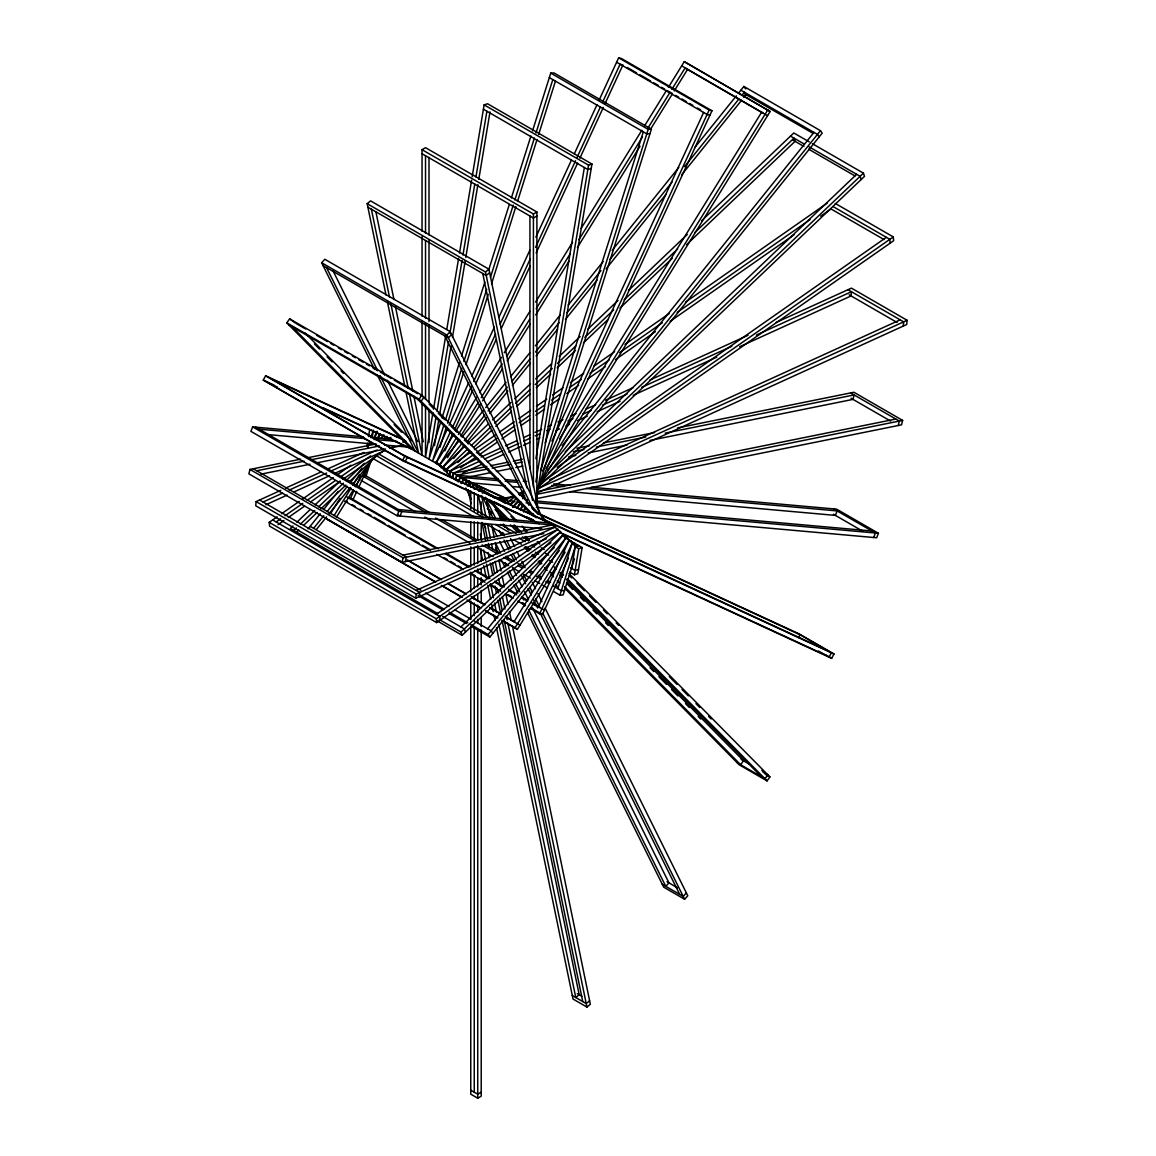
<?xml version="1.0" encoding="UTF-8"?>
<svg xmlns="http://www.w3.org/2000/svg" width="1156" height="1156" viewBox="0 0 1156 1156"><rect width="100%" height="100%" fill="white"/><g stroke="black" fill="none" stroke-linecap="round" stroke-linejoin="round"><path stroke-width="1.5" d="M280.749 490.346L256.112 501.588L255.751 505.793L415.857 598.23L546.383 538.71M415.857 598.23L416.218 594.025L558.146 529.303L554.663 527.295L416.203 590.441M419.325 596.655L419.686 592.45L259.58 500.013M903.284 326.064L903.66 321.859L847.969 289.708M775.878 322.567L851.423 288.133L907.113 320.284L906.752 324.489L536.341 493.395M366.842 446.548L367.406 443.196M368.518 436.506L369.631 429.815M372.275 436.838L373.388 430.148M432.908 412.779L425.524 457.155L425.524 406.609M433.5 409.224L445.609 336.439M446.794 329.344L458.6 258.337M459.496 253.019L471.605 180.235M472.183 176.68L484.133 104.878L487.543 103.751L591.959 164.036L535.705 502.109M436.087 416.565L429.006 459.163L440.927 421.348M436.982 411.233L448.499 342.003M449.973 333.13L462.082 260.346M462.964 255.028L474.784 184.021M475.969 176.926L486.893 111.236M434.468 445.609L438.615 420.755M439.786 413.66L451.013 346.208M452.487 337.321L465.189 260.996M465.781 257.441L477.89 184.671M478.786 179.339L490 111.886M535.907 458.629L584.358 167.504M535.849 481.936L588.563 165.163L591.959 164.036M571.642 568.449L575.269 546.701L578.665 545.574L575.486 545.777L572.003 543.768L557.857 588.65M574.402 574.807L578.751 548.71L582.147 547.583L577.812 573.679L574.402 574.807L569.72 572.104M300.589 459.192L249.956 469.423L248.887 473.873L402.028 562.293L543.782 533.639M402.028 562.293L403.112 557.842L555.386 527.064L551.903 525.055L402.938 555.169M405.337 561.628L406.421 557.178L253.265 468.758M898.255 425.509L899.325 421.059L850.599 392.924M677.575 427.908L853.908 392.26L902.634 420.394L901.564 424.83L536.326 498.67M367.839 447.517L369.414 442.517M370.989 437.532L373.085 430.885M374.992 437.878L377.087 431.231M370.83 460.955L366.12 475.925L362.941 476.127M442.011 417.908L459.351 362.912M461.519 356.034L484.826 282.136M488.627 270.099L509.218 204.785M511.385 197.922L530.907 136.032M532.526 130.888L550.747 73.117L553.926 72.915L651.392 129.183L537.222 491.17M443.861 425.076L432.489 461.172L447.574 428.471M445.494 419.917L461.75 368.359M463.917 361.481L486.69 289.303M490.476 277.267L513.25 205.074M514.868 199.93L534.39 138.055M536.008 132.897L552.814 79.605M440.002 447.228L446.505 426.593M447.589 423.154L463.845 371.596M466.013 364.718L488.237 294.26M491.488 283.942L515.879 206.592M517.512 201.447L537.02 139.573M538.653 134.414L555.458 81.122M523.524 511.703L525.142 506.545M526.226 503.106L527.309 499.667M545.199 442.95L643.314 131.856M540.546 470.738L648.213 129.385L651.392 129.183M553.71 591.569L559.923 595.152L575.486 545.777M574.474 558.868L563.102 594.95L559.923 595.152M363.316 436.766L252.644 426.882L250.91 431.361L397.1 515.764L541.846 528.697M397.1 515.764L398.834 511.284L552.568 525.012L543.204 519.478M873.661 537.497L875.395 533.017L833.635 508.9M591.41 487.254L836.655 509.16L878.415 533.277L876.682 537.771L536.341 507.368M373.72 438.399L376.712 431.911M353.996 490.679L350.254 498.8L353.071 499.536L356.814 491.416M356.236 485.823L360.73 476.084M377.94 438.789L380.194 433.919M359.054 486.56L371.033 460.608M449.077 425.206L468.7 382.694M471.72 376.148L494.363 327.105M498.886 317.293L529.824 250.26M535.864 237.182L571.339 160.337M574.344 153.791L596.987 104.748M599.256 99.835L618.662 57.8L621.466 58.537L711.966 110.788L537.106 489.638M450.305 432.113L435.957 463.18L441.765 466.836L439.439 465.189L456.519 437.575M452.56 427.214L471.431 386.335M473.7 381.437L495.577 334.012M500.1 324.215L530.286 258.814M535.575 247.37L575.572 160.713M577.075 157.433L600.47 106.757M602.738 101.844L620.093 64.245L622.911 64.982L604.79 104.213M444.814 450.84L452.357 434.497M454.626 429.584L472.732 390.338M475.752 383.806L496.126 339.662M501.415 328.217L530.084 266.082M536.124 253.005L577.624 163.083M579.893 158.17L603.288 107.494M520.258 509.782L522.512 504.869M551.947 441.101L703.628 112.464M523.74 511.79L525.243 508.51M542.597 470.911L709.148 110.051L711.966 110.788M538.205 607.305L568.897 540.82L571.714 541.557L565.891 537.901L514.16 621.552M530.286 608.345L539.635 613.749L572.379 542.829L575.182 543.566L572.003 543.768M539.635 613.749L542.453 614.486L568.449 558.16M539.173 523.711L402.49 460.522L263.265 380.136L265.591 375.801L402.274 438.991M402.49 460.522L404.817 456.187L549.678 523.162M457.993 481.575L460.334 477.255L499.797 480.78M461.475 483.598L463.802 479.263L506.241 498.886M798.507 637.621L800.068 634.731L540.531 514.738M559.735 532.627L831.655 658.342L833.982 654.007L799.172 633.922L540.314 514.232M330.63 513.524L340.037 498.323M376.726 439.005L379.544 434.439M334.113 515.547L351.048 488.164M352.927 485.115L359.516 474.48M382.087 437.965L383.965 434.931M336.439 517.18L353.375 489.812M355.253 486.763L373.128 457.863M453.99 434.035L435.957 463.18L438.774 463.917L435.292 461.909M455.883 430.971L476.763 397.216M479.61 392.606L501.429 357.32M504.276 352.725L529.896 311.296M535.589 302.092L572.581 242.254M581.121 228.454L641.84 130.267M644.687 125.657L666.506 90.37M668.414 87.307L684.28 61.644L770.142 111.525L537.005 488.511M458.412 434.512L478.338 402.288M481.185 397.693L502.065 363.938M506.805 356.265L529.578 319.446M536.211 308.71L570.37 253.482M578.91 239.668L642.476 136.885M648.169 127.68L669.989 92.393M671.882 89.315L685.176 67.843L687.502 69.476L674.223 90.963M447.459 457.632L458.845 439.222M460.753 436.144L480.665 403.935M482.572 400.872L502.499 368.648M507.238 360.975L530.012 324.157M535.705 314.952L568.911 261.256M577.451 247.442L640.063 146.191M650.496 129.313L672.315 94.026M516.963 507.874L520.764 501.733M522.657 498.67L524.549 495.592M559.663 438.832L761.746 112.045M520.446 509.883L523.292 505.273M546.066 468.455L767.815 109.878M565.125 552.207L517.382 629.384L515.056 627.751L569.373 539.91M310.213 402.245L411.594 449.12L286.804 322.827L289.621 318.839L421.882 395.193L546.672 521.486M536.268 517.801L419.064 399.181L421.882 395.193M460.998 483.251L463.802 479.263L466.345 481.821M465.406 483.93L467.284 481.272L469.827 483.829M564.879 588.375L739.233 764.81L767.078 780.892L769.896 776.904L568.94 573.549M308.132 528.827L320.255 513.726M323.637 509.536L338.26 491.343M380.989 438.167L383.243 435.379M313.623 528.335L323.738 515.735M327.119 511.544L347.364 486.358M350.73 482.153L361.987 468.166M384.471 440.176L386.725 437.387M316.484 529.405L326.599 516.819M328.853 514.015L350.225 487.427M353.591 483.237L374.963 456.649M459.77 439.916L439.439 465.189L441.187 467.674L444.67 469.683L442.921 467.197L462.111 443.326M462.024 437.098L483.468 410.423M485.737 407.606L506.053 382.333M510.562 376.712L529.766 352.84M535.401 345.817L560.241 314.923M568.145 305.083L603.143 261.545M612.174 250.317L678.789 167.447M694.583 147.795L736.358 95.832M738.612 93.015L743.886 86.454L820.457 130.671L822.205 133.142L536.948 488.005M464.38 440.523L484.696 415.235M488.078 411.03L507.282 387.144M511.79 381.538L529.853 359.068M535.503 352.045L559.201 322.553M567.105 312.712L600.976 270.576M610.007 259.349L672.098 182.099M684.525 166.652L738.713 99.243M742.094 95.023L744.348 92.22L746.097 94.691L743.843 97.509M453.701 458.441L463.859 445.797M467.241 441.592L486.43 417.721M489.826 413.501L507.889 391.031M512.397 385.41L530.46 362.941M536.109 355.918L557.553 329.229M565.457 319.403L597.074 280.084M606.105 268.842L665.943 194.41M681.751 174.744L741.574 100.312M518.177 500.375L512.542 507.397L519.073 501.169M521.573 496.155L523.827 493.352M562.206 445.595L813.968 132.405M517.151 508.004L520.532 503.785M547.626 470.073L820.457 130.671M487.644 628.806L563.001 535.055L566.483 537.063L568.232 539.549L582.147 547.583M559.229 550.733L489.855 637.043L488.121 634.572L566.483 537.063M374.269 368.851L321.643 262.744L324.822 259.276L450.132 331.613L543.566 519.998L541.239 518.654M533.985 510.562L446.939 335.081L450.132 331.613M451.548 334.474L448.355 337.942L323.059 265.591M465.174 483.584L467.284 481.272M468.642 485.592L470.767 483.28L467.371 486.084M686.375 892.923L683.196 896.391L662.301 884.34M527.497 612.55L663.717 887.187L684.612 899.252L687.791 895.784L545.141 608.186M292.945 525.966L290.329 528.451L437.951 613.677M296.861 522.223L309.938 509.782M315.154 504.811L339.98 481.156M384.413 438.832L387.029 436.347M293.812 530.46L296.427 527.974M300.343 524.232L314.721 510.547M318.637 506.819L343.462 483.165M346.078 480.679L364.371 463.253M296.196 532.425L298.812 529.925M304.028 524.954L317.105 512.498M321.021 508.77L345.846 485.115M349.762 481.387L379.818 452.762M465.131 446.043L442.921 467.197L444.005 470.405L447.473 472.414L446.404 469.206L467.313 449.294M467.747 443.557L488.656 423.645M492.572 419.903L510.865 402.476M514.796 398.748L530.474 383.806M535.705 378.836L551.383 363.894M559.215 356.424L580.124 336.512M587.971 329.041L618.027 300.416M628.474 290.459L687.271 234.451M701.649 220.767L793.811 132.969L809.287 141.899M471.229 445.566L490.838 426.896M494.754 423.154L511.732 406.984M515.663 403.242L530.026 389.558M535.257 384.572L552.25 368.388M557.467 363.418L575.76 345.991M584.907 337.277L613.663 309.895M624.11 299.939L677.691 248.901M694.669 232.732L793.984 138.128L795.053 141.335L686.606 244.639M457.935 462.458L469.697 451.259M473.613 447.517L491.907 430.09M495.823 426.362L511.501 411.42M516.732 406.45L529.795 393.994M536.341 387.78L550.704 374.082M557.235 367.868L575.529 350.441M583.375 342.971L608.201 319.316M619.963 308.117L672.228 258.337M510.36 504.132L515.59 499.161M519.506 495.433L523.422 491.69L518.48 493.901M565.241 451.866L856.639 174.31M549.129 472.544L863.431 173.154L812.379 143.691M537.135 488.193L864.5 176.362L863.431 173.154M460.883 626.913L560.183 532.324L563.666 534.332L564.749 537.54L563.001 535.055M554.288 547.496L462.125 635.28L461.056 632.086L563.666 534.332M385.988 295.026L367.175 203.673L370.585 200.884L488.93 269.204L538.855 511.631M532.555 500.375L485.52 272.007L488.93 269.204M489.653 272.715L486.243 275.518L367.897 207.199M471.98 487.153L474.249 485.289L470.767 487.297M478.945 491.17L481.214 489.306L478.887 490.65M482.428 493.179L484.696 491.314M589.618 1000.764L586.222 1003.567L572.292 995.533M496.516 627.592L573.015 999.044L586.945 1007.078L590.34 1004.289L512.383 625.757M550.921 542.756L436.65 622.593L269.579 526.139L269.218 522.353L277.108 516.833M281.544 513.741L299.274 501.357M302.222 499.291L333.26 477.601M337.682 474.509L350.99 465.218M387.925 439.41L390.873 437.344M276.154 521.948L280.59 518.842M285.026 515.749L302.756 503.366M307.178 500.259L335.254 480.65M341.165 476.518L370.715 455.869M278.004 524.694L283.914 520.576M288.335 517.469L304.592 506.111M310.502 501.993L340.052 481.344M343.014 479.278L384.384 450.363M471.489 451.678L446.404 469.206L446.765 472.992L450.248 475.015L449.886 471.215L473.498 454.727M474.451 449.626L495.115 435.176M499.536 432.084L514.29 421.781M518.726 418.689L530.532 410.438M536.427 406.305L546.759 399.095M552.669 394.962L563.001 387.751M570.37 382.593L583.664 373.316M593.996 366.091L614.645 351.655M624.977 344.445L669.266 313.507M685.494 302.164L827.176 203.167M476.445 452.661L497.109 438.225M501.545 435.133L514.825 425.856M519.246 422.749L529.578 415.539M535.488 411.406L544.346 405.221M551.715 400.063L560.573 393.878M569.431 387.694L581.237 379.443M590.095 373.258L609.284 359.848M619.616 352.638L662.402 322.726M677.17 312.423L809.995 219.611M460.579 467.79L475.333 457.473M479.769 454.38L497.47 442.011M501.906 438.919L515.186 429.642M521.096 425.509L529.939 419.325M535.849 415.206L544.707 409.007M550.603 404.889L559.461 398.704M566.845 393.546L578.65 385.295M587.508 379.11L605.209 366.727M615.541 359.516L655.394 331.671M670.148 321.354L794.129 234.74M820.688 216.172L831.02 208.961M323.088 407.793L408.111 447.112L505.577 503.38L514.434 497.181M518.856 494.089L523.292 490.997M557.235 467.284L886.349 237.327M510.533 504.348L514.955 501.256M544.476 480.636L893.285 236.922L835.224 203.398M537.468 489.58L893.646 240.708L893.285 236.922M436.26 614.385L557.423 529.723L560.906 531.746L436.289 618.807L436.65 622.593M422.041 231.33L422.041 149.688L425.524 147.679L536.904 211.996L536.904 503.005M422.041 149.688L533.422 214.005L536.904 211.996M536.904 216.013L533.422 218.022L422.041 153.719M474.249 489.306L477.731 487.297M481.214 1092.174L477.731 1094.183L470.767 1090.166M470.767 626.277L470.767 1094.183L477.731 1098.2L481.214 1096.191L481.214 630.092M285.648 488.121L321.484 471.778M328.001 468.816L363.837 452.473M263.062 502.022L282.613 493.106M289.116 490.13L326.584 473.05M331.469 470.824L377.087 450.016M265.952 504.739L287.136 495.086M293.638 492.109L329.489 475.766M334.373 473.541L384.861 450.522M389.76 448.282L393.011 446.808M477.731 458.527L449.886 471.215L449.525 475.434L453.007 477.442L453.369 473.238L479.581 461.273M481.012 457.025L500.664 448.066M505.577 445.826L517.05 440.595M523.61 437.604L530.156 434.613M535.069 432.373L541.629 429.396M548.175 426.405L551.455 424.902M558.001 421.926L562.914 419.686M571.107 415.943L576.02 413.704M585.861 409.224L595.687 404.745M605.513 400.265L633.358 387.563M649.744 380.093L748.033 335.269M484.494 459.033L502.513 450.826M507.426 448.586L518.9 443.355M523.812 441.115L530.358 438.124M535.271 435.884L540.184 433.645M546.745 430.653L550.025 429.165M568.044 420.943L572.957 418.703M582.783 414.224L590.976 410.481M602.435 405.25L627.014 394.051M641.753 387.332L731.864 346.251M756.429 335.038L851.452 291.717L851.076 295.922L739.681 346.713M462.834 472.963L482.486 463.99M487.399 461.75L503.785 454.279M508.698 452.039L520.171 446.808M523.451 445.32L529.997 442.329M536.543 439.338L539.823 437.849M556.209 430.379L559.49 428.89M566.035 425.899L569.316 424.397M577.509 420.668L587.335 416.189M597.161 411.709L620.093 401.248M633.199 395.265L716.749 357.175M513.567 496.141L502.094 501.357L507.397 500.288M549.606 479.697L900.177 319.851M505.577 503.38L512.122 500.389M536.702 489.176L907.113 320.284M591.236 168.386L587.826 169.513L483.41 109.228M578.535 569.33L575.124 570.457L570.457 567.755M307.597 457.776L375.946 443.962M256.748 470.767L304.071 461.201M311.08 459.785L379.428 445.97M260.938 474.148L309.996 464.235M317.019 462.819L385.367 448.99M390.612 447.936L401.132 445.811M486.907 466.446L453.369 473.238L452.285 477.674L455.767 479.682L456.851 475.246L488.627 468.816M490.447 465.738L508.091 462.169M513.394 461.1L522.223 459.308M576.945 448.253L589.314 445.754M603.432 442.893L654.628 432.546M492.153 468.108L509.81 464.539M515.114 463.469L522.165 462.039M573.362 451.678L583.968 449.54M596.323 447.04L645.756 437.055M665.177 433.124L854.082 394.933L852.998 399.384L649.975 440.422M461.071 478.613L491.083 472.544M496.372 471.475L512.267 468.267M515.793 467.544L522.859 466.128M568.766 456.837L575.818 455.421M588.187 452.921L627.029 445.06M514.507 496.141L498.612 499.349L504.002 499.84M539.216 491.141L895.842 419.05M535.633 494.58L902.634 420.394M649.975 133.662L646.796 133.865L549.331 77.597M564.518 590.47L561.325 590.658L553.565 586.179M370.498 437.401L392.029 439.323M259.146 429.165L365.007 438.615M373.98 439.41L397.303 441.505M402.678 441.982L406.276 442.3M268.163 434.613L375.816 444.222M384.789 445.017L408.111 447.112M498.12 478.931L456.851 475.246L455.103 479.726L458.585 481.734L460.334 477.255L507.672 499.132M505.288 479.567L517.845 480.694M523.235 481.171L526.818 481.488M553.738 483.902L569.879 485.332M505.186 481.257L517.744 482.384M551.831 485.419L564.388 486.546M585.919 488.468L837.117 510.909L835.369 515.388L569.836 491.676M465.868 480.694L469.466 481.012M467.559 482.543L505.23 485.896M512.411 486.546L521.385 487.341M495.129 497.34L507.686 498.467M536.398 501.025L871.927 531.009M536.297 502.715L878.415 533.277M398.372 509.536L549.086 523.003M709.929 115.21L707.111 114.487L616.61 62.236M347.537 501.95L344.719 501.213L430.48 550.733M544.505 610.05L532.324 603.923M271.66 379.009L405.756 441M263.265 380.136L274.03 385.107M269.334 383.344L277.512 387.115M499.811 499.103L491.647 495.332L494.19 497.904M542.251 518.726L827.913 650.814M403.921 455.377L833.982 654.007M494.219 501.935L499.117 504.189M526.861 517.021L533.393 520.041M564.417 534.39L825.586 655.134M494.436 502.427L533.61 520.547M401.594 459.698L535.69 521.703M740.88 90.211L817.451 134.414L819.185 136.899M743.77 93.361L812.943 133.287M770.142 111.525L684.28 61.644M681.693 65.834L767.555 115.701M685.566 68.363L762.917 113.028M790.502 136.119L804.432 144.168M809.07 146.841L860.122 176.319L861.191 179.512M793.132 140.223L803.955 146.465M808.593 149.153L855.007 175.943M618.662 57.8L709.148 110.051M627.231 67.467L636.595 72.871M639.716 74.678L650.626 80.992M653.747 82.784L658.429 85.486M661.55 87.292L664.671 89.099M667.792 90.891L672.474 93.593M675.595 95.399L678.716 97.205M681.838 98.997L686.52 101.699M689.641 103.505L692.762 105.312M697.444 108.014L700.565 109.806M833.288 206.693L889.831 239.335L890.192 243.121M830.6 208.716L884.08 239.595M550.747 73.117L648.213 129.385M849.154 294.809L897.099 322.495M484.133 104.878L588.563 165.163M851.047 398.256L890.64 421.102M367.175 203.673L485.52 272.007M833.447 514.275L862.838 531.24M321.643 262.744L446.939 335.081M295.141 322.914L289.621 318.839M296.326 323.608L305.661 328.998M316.556 335.283L327.451 341.569M330.558 343.361L333.679 345.167M338.347 347.855L341.454 349.661M344.575 351.453L347.681 353.245M352.349 355.947L355.456 357.739M358.577 359.545L363.244 362.233M366.351 364.024L369.472 365.831M372.579 367.622L377.246 370.325M380.353 372.116L383.474 373.908M386.581 375.714L391.248 378.402M394.355 380.194L417.706 393.676M420.452 395.265L423.92 397.274L421.116 401.262L288.841 324.894M286.804 322.827L419.064 399.181M796.585 632.722L831.395 652.822L829.069 657.143L818.477 651.03M825.601 654.845L831.655 658.342M398.04 436.867L400.366 438.211M533.422 515.432L535.734 516.775M393.835 435.277L397.317 437.286M568.897 540.82L572.379 542.829M575.269 546.701L578.751 548.71M505.215 507.585L501.733 505.577L516.992 520.98M497.542 503.799L501.025 505.808M494.551 502.499L496.878 503.843M489.32 499.667L492.803 501.675M268.178 377L407.403 457.386L405.077 461.706L265.851 381.335M265.591 375.801L404.817 456.187M379.038 454.149L489.696 518.047M500.606 524.333L516.197 533.335M522.425 536.933L528.653 540.531M541.124 547.727L544.245 549.534M375.642 455.291L483.179 517.368M495.649 524.564L511.227 533.566M519.015 538.06L525.258 541.673M531.485 545.271L534.607 547.063M545.516 553.363L548.638 555.169M373.359 458.73L474.654 517.223M485.563 523.524L504.276 534.318M513.625 539.722L521.414 544.216M526.096 546.918L530.763 549.62M535.445 552.308L538.552 554.114M549.461 560.414L552.582 562.206M364.183 474.813L429.411 512.469M441.838 519.636L477.544 540.257M485.318 544.736L499.291 552.814M505.504 556.397L513.264 560.877M517.931 563.564L524.13 567.148M530.344 570.746L533.451 572.538M538.118 575.226L541.225 577.017M547.424 580.601L550.531 582.393M555.198 585.081L558.305 586.872M362.565 475.911L426.232 512.657M435.552 518.047L475.925 541.355M482.139 544.938L497.658 553.912M503.872 557.495L511.646 561.975M517.845 565.559L522.512 568.246M528.726 571.83L531.832 573.636M536.485 576.324L541.138 579.011M545.805 581.699L548.912 583.491M361.149 480.39L415.495 511.776M424.816 517.151L469.842 543.147M476.055 546.745L493.135 556.6M499.349 560.183L508.669 565.573M513.336 568.261L519.535 571.844M524.203 574.532L530.416 578.116M535.069 580.803L539.722 583.505M542.829 585.297L547.496 587.985M255.664 427.156L401.855 511.544L400.106 516.038L397.794 514.695M252.644 426.882L398.834 511.284M351.149 498.424L438.471 548.84M446.259 553.334L469.654 566.845M475.896 570.443L489.927 578.549M494.595 581.251L503.958 586.641M508.64 589.343L516.429 593.852M522.671 597.45L527.353 600.152M532.02 602.854L539.823 607.348M346.771 496.791L435.653 548.103M445.002 553.507L468.397 567.004M474.639 570.602L488.67 578.708M494.898 582.306L502.701 586.815M508.943 590.413L516.732 594.907M521.414 597.609L527.656 601.221M352.219 504.652L355.34 506.458M360.007 509.16L363.129 510.952M367.81 513.654L370.931 515.46M374.053 517.252L384.962 523.567M388.084 525.359L405.236 535.257M409.918 537.959L419.267 543.363M422.388 545.17L430.176 549.664M444.222 557.77L447.329 559.576M450.45 561.368L455.132 564.07M458.253 565.876L461.374 567.668M472.284 573.968L475.405 575.775M480.087 578.477L483.194 580.283M490.997 584.777L497.239 588.375M508.149 594.675L511.27 596.482M522.18 602.782L525.301 604.588M531.543 608.186L542.453 614.486M436.722 554.331L463.238 569.633M469.466 573.231L485.058 582.248M489.739 584.936L500.649 591.251M505.331 593.938L513.134 598.447M517.801 601.149L525.604 605.643M407.36 559.894L441.534 579.618M447.748 583.216L466.388 593.967M471.041 596.655L485.029 604.733M489.682 607.42L500.562 613.706M505.215 616.394L519.969 625.208M408.14 560.631L440.754 579.474M448.528 583.953L465.608 593.823M471.821 597.406L484.248 604.588M490.462 608.172L501.328 614.443M505.996 617.131L515.316 622.52M249.956 469.423L403.112 557.842M435.841 582.017L327.105 519.232L435.061 581.858M442.054 585.601L462.241 597.262M466.908 599.95L480.882 608.013M485.549 610.715L497.976 617.882M502.629 620.57L515.056 627.751M441.274 585.442L461.475 597.103M467.689 600.687L480.101 607.868M486.315 611.452L497.196 617.738M501.849 620.425L517.382 629.384M741.155 759.42L749.276 764.116M763.206 772.15L767.844 774.838L765.026 778.826L737.181 762.743M765.243 774.231L769.896 776.904M310.14 526.327L420.914 590.283M425.596 592.985L449.005 606.495M455.247 610.093L470.839 619.11M473.96 620.902L491.127 630.815L492.875 633.286M419.469 594.935L444.424 609.342M449.106 612.044L467.833 622.853M470.954 624.659L488.121 634.572M256.112 501.588L416.218 594.025M418.082 595.6L443.051 610.021M449.294 613.619L466.446 623.532M471.128 626.234L489.855 637.043M442.604 616.365L464.365 628.922L465.435 632.13M272.671 519.94L439.742 616.394L440.118 620.18M439.294 619.515L461.056 632.086M269.218 522.353L436.289 618.807M437.271 620.931L462.125 635.28M666.983 881.725L677.416 887.765M577.249 993.625L581.887 996.299M565.891 537.901L568.232 539.549M429.31 404.224L433.095 408.068M438.167 413.183L444.496 419.585M450.811 426L457.14 432.402M464.741 440.075L468.541 443.918M477.399 452.892L479.928 455.45M531.803 507.961L538.132 514.362M417.634 399.254L532.786 515.778M522.064 526.11L527.122 531.24M537.265 541.485L539.794 544.057M488.179 493.323L490.708 495.895M510.981 516.4L514.781 520.243M523.639 529.231L526.182 531.789M569.258 575.385L571.787 577.942M576.858 583.072L584.459 590.759M589.531 595.889L595.86 602.305M603.461 609.992L607.261 613.85M616.134 622.824L618.662 625.382M669.338 676.665L676.939 684.352M682.011 689.482L688.34 695.898M695.955 703.585L699.756 707.443M708.614 716.417L711.157 718.974M761.833 770.257L764.362 772.829M490.101 500.606L509.102 519.839M514.174 524.969L521.775 532.656M525.575 536.5L529.376 540.358M561.05 572.408L563.579 574.966M567.394 578.809L767.078 780.892M485.361 497.311L506.892 519.116M513.235 525.518L519.564 531.933M524.636 537.063L528.437 540.907M553.767 566.541L556.311 569.113M560.111 572.957L562.64 575.529M566.44 579.373L761.544 776.818M495.158 509.478L505.302 519.738M510.36 524.867L517.96 532.555M559.779 574.864L562.307 577.422M567.379 582.552L743.481 760.764L740.664 764.752L564.562 586.54M500.548 516.443L503.077 519.001M566.426 583.115L572.769 589.517M580.37 597.219L584.17 601.062M593.028 610.036L596.828 613.879M605.701 622.853L608.244 625.425M650.048 667.735L653.848 671.578M658.92 676.708L666.521 684.395M671.578 689.525L677.922 695.941M685.522 703.628L689.323 707.472M698.195 716.445L700.724 719.018M487.283 508.337L492.34 513.466M503.741 524.997L508.813 530.127M525.286 546.802L529.087 550.646M532.887 554.49L535.416 557.048M539.216 560.906L541.759 563.463M550.617 572.437L553.16 575.009M488.858 511.458L491.401 514.015M524.333 547.352L528.133 551.195M531.933 555.039L534.477 557.611M538.277 561.455L540.806 564.027M544.606 567.871L547.149 570.428M550.95 574.272L553.478 576.844M557.279 580.688L559.807 583.245M305.271 333.159L411.565 440.739M314.446 343.953L319.504 349.083M327.09 356.771L332.162 361.886M341.02 370.859L343.549 373.417M394.167 424.642L401.753 432.33M292.324 326.902L415.076 451.129L377.477 375.295M743.886 86.454L745.634 88.94M444.887 335.934L528.899 505.331M532.902 513.394L534.505 516.616M492.991 503.033L501.01 519.217M503.424 524.058L505.028 527.295M510.634 538.624L514.651 546.716M517.064 551.571L519.463 556.426M521.876 561.281L525.084 567.74M532.309 582.306L535.517 588.78M537.916 593.635L541.933 601.712M488.699 499.406L490.303 502.643M485.795 498.409L495.418 517.83M502.643 532.396L504.247 535.618M506.66 540.473L510.663 548.565M513.076 553.421L516.284 559.894M523.509 574.445L526.717 580.919M529.925 587.393L532.338 592.248M535.546 598.721L539.563 606.813M542.771 613.272L684.612 899.252M482.312 496.401L493.554 519.058M499.161 530.373L501.574 535.228M503.973 540.083L508.799 549.794M511.198 554.649L514.406 561.122M521.631 575.674L525.648 583.766M528.046 588.621L531.269 595.094M533.667 599.95L537.685 608.027M540.083 612.882L679.714 894.383M492.442 526.963L497.253 536.673M499.652 541.514L504.464 551.224M506.877 556.079L508.481 559.316M512.498 567.408L516.501 575.5M518.914 580.341L522.122 586.815M524.535 591.67L528.538 599.762M532.555 607.854L668.963 882.881L665.784 886.349L528.567 609.703M495.678 543.378L500.49 553.074M505.302 562.784L506.906 566.021M509.319 570.876L513.322 578.968M515.735 583.823L519.752 591.901M522.151 596.756L523.755 599.993M465.709 487.976L471.33 499.305M483.367 523.567L485.78 528.422M495.404 547.828L497.817 552.684M501.82 560.776L505.028 567.249M507.441 572.104L511.458 580.196M513.856 585.037L517.874 593.129M522.685 602.84L524.289 606.076M332.914 270.591L384.934 375.454M387.332 380.295L417.735 441.592M326.541 267.614L377.752 370.859M380.151 375.7L418.559 453.138L405.9 391.653M482.76 273.51L526.905 487.832M486.878 501.935L490.158 517.845M491.618 524.925L494.161 537.309M495.259 542.612L497.08 551.455M498.901 560.299L501.083 570.92M502.181 576.223L504.363 586.843M505.822 593.909L508.004 604.53M509.464 611.611L511.284 620.454M481.647 495.881L485.665 515.345M487.485 524.188L490.39 538.335M491.488 543.652L492.586 548.956M495.129 561.339L497.311 571.945M498.771 579.026L500.23 586.106M502.412 596.713L504.97 609.096M506.429 616.177L507.152 619.717M507.889 623.243L586.945 1007.078M478.541 495.649L482.543 515.099M484.364 523.943L487.644 539.866M488.367 543.407L489.104 546.947M492.384 562.871L494.566 573.477M497.846 589.401L498.568 592.941M499.667 598.244L502.224 610.628M504.045 619.471L582.74 1001.558M481.908 522.44L485.549 540.127M488.092 552.51L489.19 557.813M490.274 563.116L492.832 575.5M495.014 586.121L496.473 593.187M497.933 600.267L500.851 614.414M502.311 621.495L579.185 994.738L575.775 997.541L498.901 624.298M480.318 534.086L481.777 541.153M483.598 549.996L485.78 560.617M486.517 564.157L489.421 578.303M490.52 583.607L493.439 597.768M494.522 603.071L496.343 611.914M468.093 489.624L471.012 503.77M480.477 549.765L482.673 560.371M483.757 565.689L486.315 578.058M487.774 585.138L490.679 599.285M491.777 604.602L493.236 611.668M493.959 615.209L495.057 620.512M375.873 211.678L393.965 299.505M395.41 306.542L412.779 390.858M413.862 396.132L423.269 441.809M371.379 209.207L389.471 297.034M390.916 304.071L408.285 388.387M409.383 393.661L422.041 455.146L422.041 402.794M387.448 302.063L404.817 386.379M533.422 214.005L533.422 486.965M529.939 216.013L529.939 468.7M481.214 501.935L481.214 514.579M481.214 523.596L481.214 539.852M481.214 548.869L481.214 561.513M481.214 568.723L481.214 574.142M481.214 577.754L481.214 584.965M481.214 590.384L481.214 603.027M481.214 617.463L481.214 626.48M477.731 494.927L477.731 512.975M477.731 522.006L477.731 540.054M477.731 545.473L477.731 563.521M477.731 568.925L477.731 572.538M477.731 577.957L477.731 586.988M477.731 594.198L477.731 601.423M477.731 605.036L477.731 612.246M477.731 619.471L477.731 623.084M477.731 630.295L477.731 1098.2M474.249 492.918L474.249 510.966M474.249 521.804L474.249 539.852M474.249 547.063L474.249 565.111M474.249 575.948L474.249 588.577M474.249 595.802L474.249 599.415M474.249 603.027L474.249 615.657M474.249 626.48L474.249 1092.174M470.767 490.91L470.767 508.958M470.767 521.587L470.767 537.843M470.767 546.86L470.767 566.715M470.767 572.133L470.767 591.988M470.767 601.004L470.767 619.067M429.006 157.317L429.006 234.943M429.006 240.347L429.006 321.57M429.006 325.183L429.006 402.794M429.006 410.019L429.006 442.517M425.524 155.728L425.524 233.339M425.524 240.564L425.524 318.175M425.524 323.593L425.524 399.398M422.041 236.749L422.041 316.166M422.041 321.57L422.041 395.583"/></g></svg>
